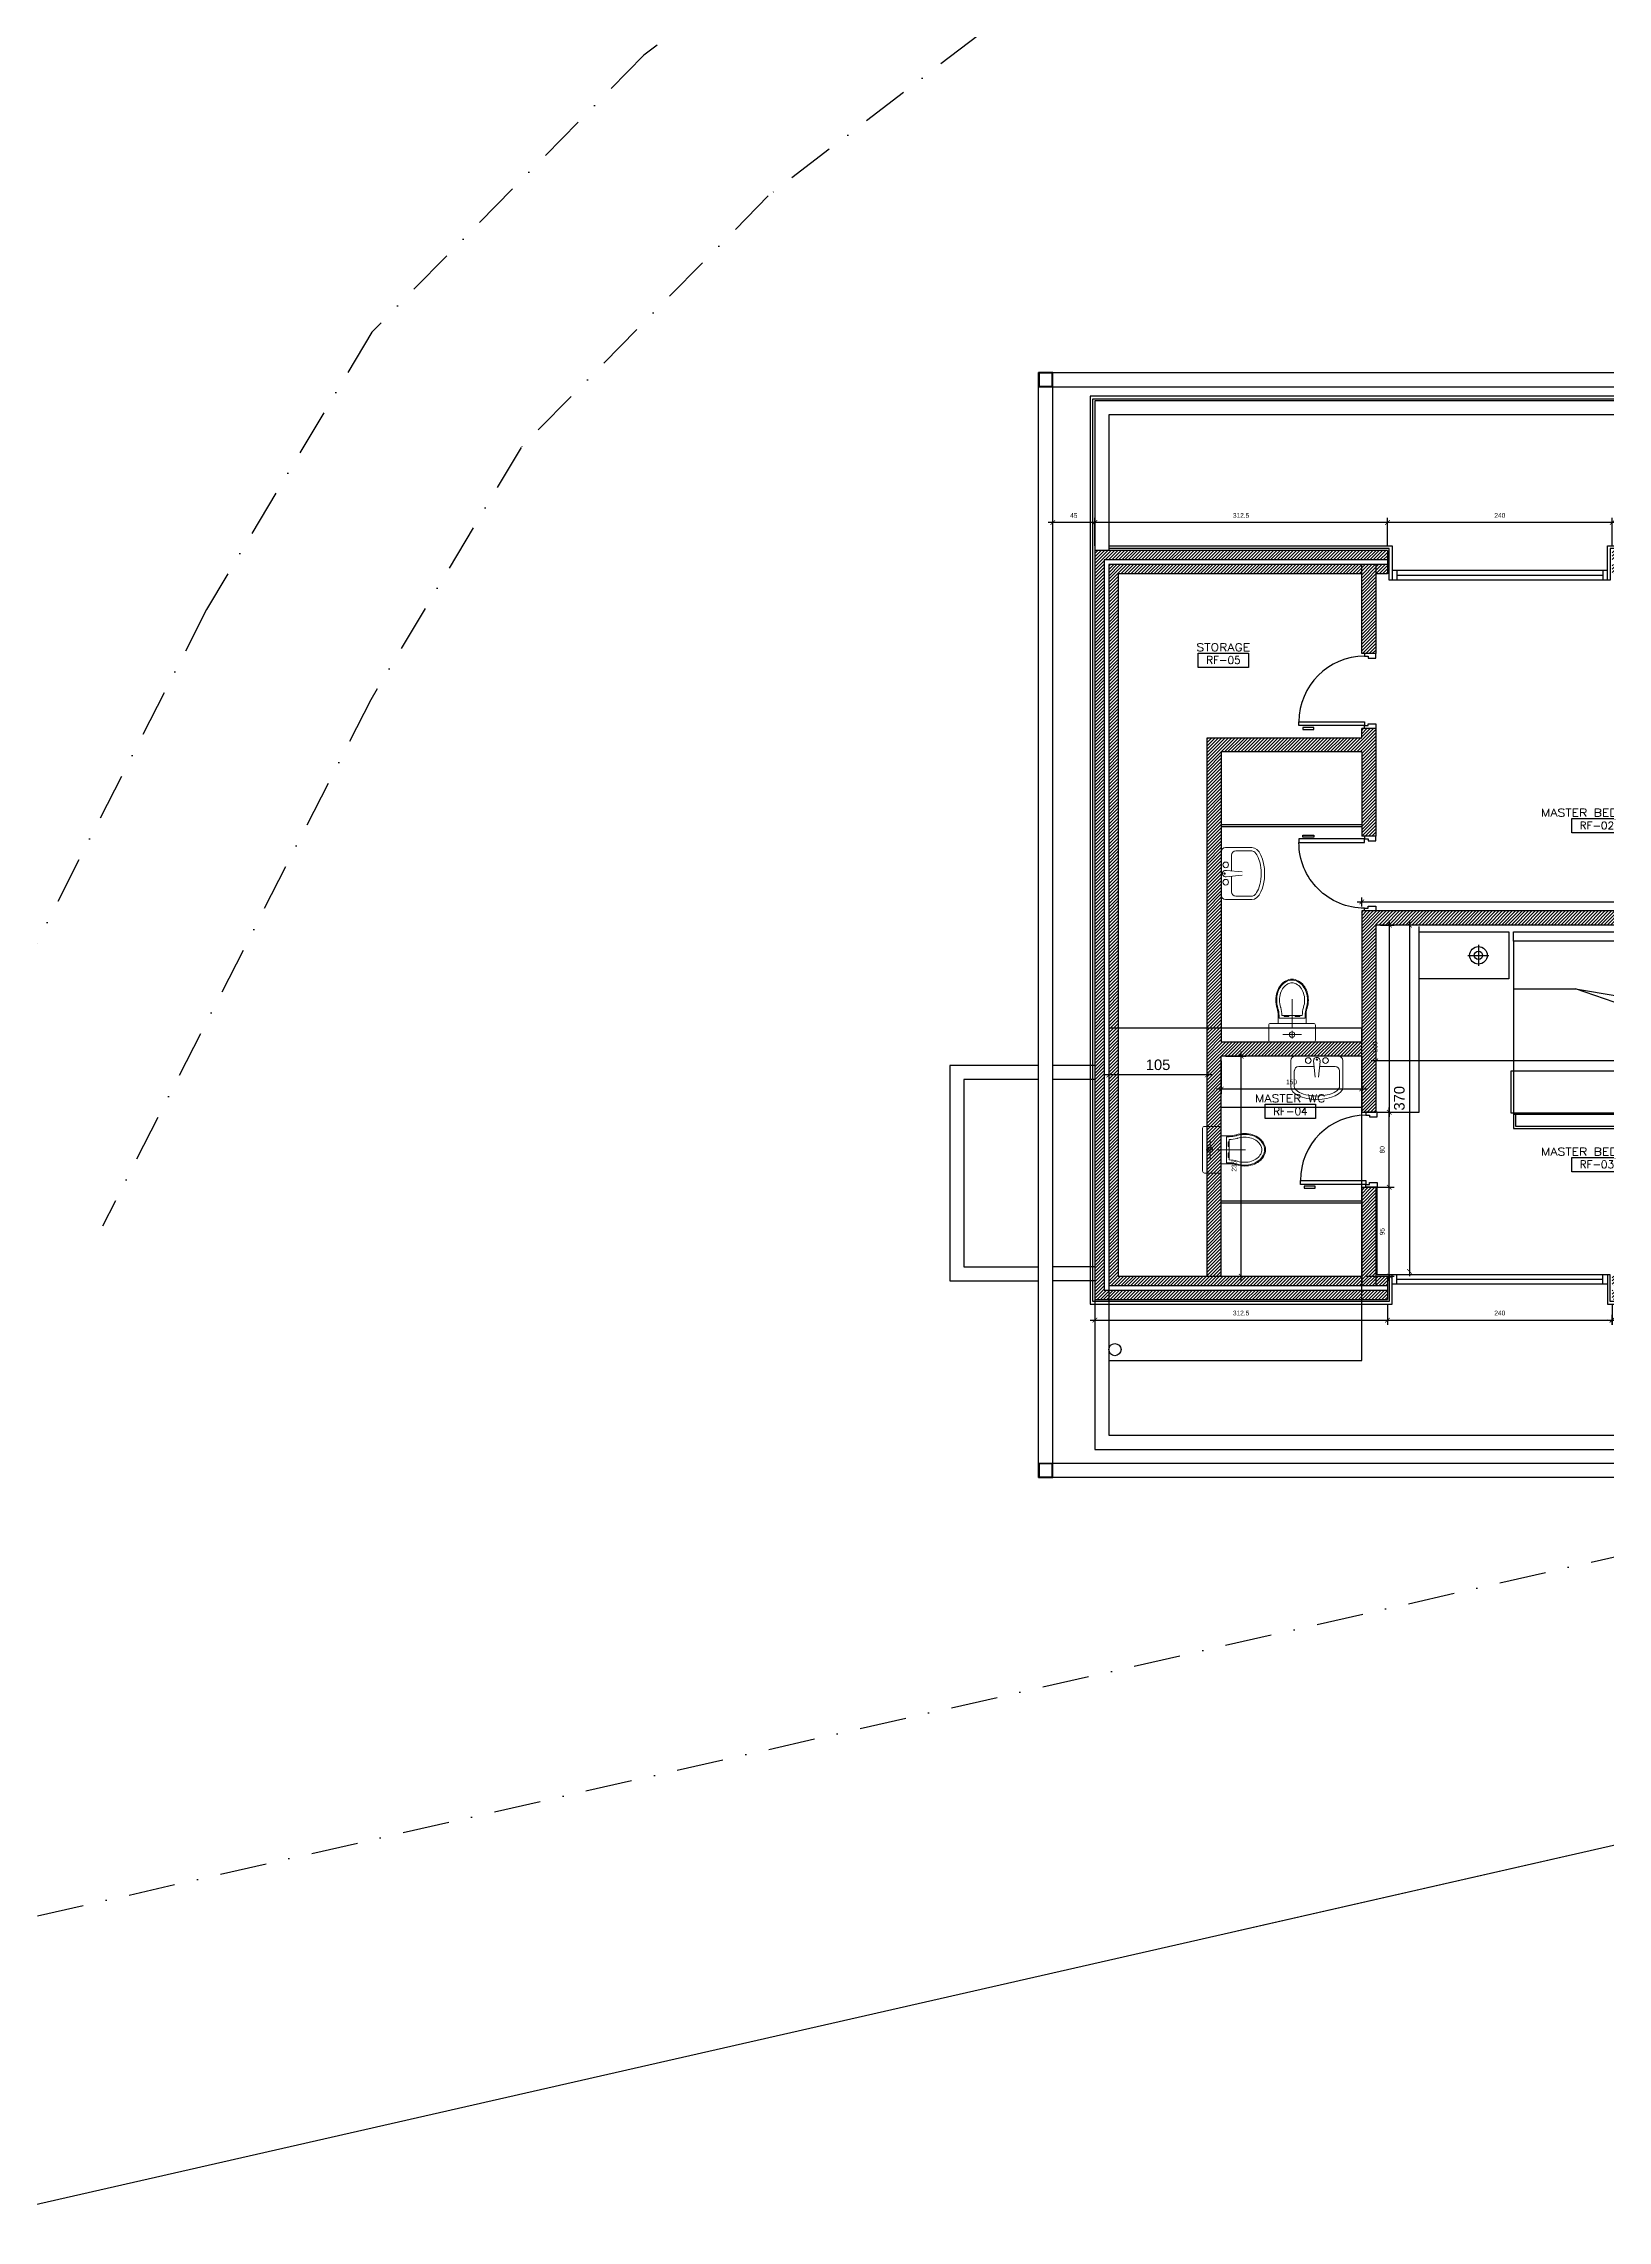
# Model space of a CAD drawing. Header units: centimetres. Extents: x 96271 to 179142, y 9855 to 112216.
# Drawn here: x 137754 to 139424, y 50352 to 52677 of the extents above; entities that cross this region are included whole.
import ezdxf
from ezdxf.enums import TextEntityAlignment as Align

# ---------------------------------------------------------------- set-up
doc = ezdxf.new("R2010")
doc.units = ezdxf.units.CM
doc.header["$LTSCALE"] = 100
doc.header["$MEASUREMENT"] = 0
doc.header["$PDSIZE"] = 0.2
doc.linetypes.add('DASHDOT', pattern=[1, 0.5, -0.25, 0, -0.25])
doc.layers.get('0').update_dxf_attribs({"linetype": 'CONTINUOUS'})
doc.layers.get('DEFPOINTS').update_dxf_attribs({"linetype": 'CONTINUOUS'})
for name, color, linetype in [('1-door', 7, 'CONTINUOUS'), ('A-ANOTATION', 7, 'CONTINUOUS'), ('A-CLADDING', 53, 'CONTINUOUS'), ('A-Dim', 2, 'CONTINUOUS'), ('A-Dim CMU', 2, 'CONTINUOUS'), ('A-Furn-Free', 32, 'CONTINUOUS'), ('A-Glass-Full', 140, 'CONTINUOUS'), ('A-Otln-Lot Limit', 4, 'CONTINUOUS'), ('A-Patt', 8, 'CONTINUOUS'), ('A-Patt-CMU', 8, 'CONTINUOUS'), ('A-PLASTER', 51, 'CONTINUOUS'), ('A-Sanitary fixt', 143, 'CONTINUOUS'), ('A-Setback', 3, 'DASHDOT'), ('A-Wall-Full', 5, 'CONTINUOUS'), ('A-Wall-Prht', 2, 'CONTINUOUS'), ('GE Furniture 2', 32, 'CONTINUOUS'), ('HANDLES', 2, 'CONTINUOUS'), ('M-DR-RW', 30, 'CONTINUOUS'), ('S-Limit-Formwork', 42, 'CONTINUOUS')]:
    doc.layers.add(name, color=color, linetype=linetype)
doc.layers.add('sanitaires', color=150, linetype='CONTINUOUS', lineweight=0)
doc.styles.add('ROMAND', font='romand.shx', dxfattribs={"height": 10})
doc.styles.get("Standard").update_dxf_attribs({"font": 'arial.ttf'})
doc.dimstyles.new('1-50', dxfattribs={"dimtxt": 11.25, "dimasz": 5, "dimexe": 5, "dimexo": 5, "dimgap": 5, "dimtad": 1, "dimdec": 1, "dimrnd": 0.5, "dimzin": 12, "dimdsep": 46, "dimtxsty": 'Standard', "dimblk": 'ARCHTICK', "dimcen": 0.09, "dimdle": 5, "dimadec": 0, "dimazin": 3, "dimtfac": 1, "dimtdec": 1, "dimtix": 1, "dimtofl": 0, "dimtmove": 1, "dimatfit": 3, "dimfxl": 5, "dimtolj": 1, "dimtzin": 0, "dimarcsym": 0})

# ---------------------------------------------------------------- blocks, each defined once
blk = doc.blocks.new('room tag')
at = {"color": 7}
blk.add_lwpolyline([(-571, 112), (613, 112), (613, -224), (-571, -224)], close=True, dxfattribs=at)
at = {"color": 2, "style": 'ROMAND'}
blk.add_attdef('ROOM.NO', text='', height=180, dxfattribs=at).set_placement((20, -140), align=Align.CENTER)
at = {"color": 30, "style": 'ROMAND', "width": 1.2}
blk.add_attdef('ROOM', text='', height=180, dxfattribs=at).set_placement((17, 162), align=Align.CENTER)
blk = doc.blocks.new('SIEGE')
at = {"layer": 'sanitaires'}
for p, q in [((0.04, 0), (0.12, 0)), ((0.08, -0.1), (0.08, 0.1)), ((0.16, 0), (0.46, 0))]:
    blk.add_line(p, q, dxfattribs=at)
for points in [[(0, -0.23), (0, 0.23, -0.414214), (0.02, 0.25), (0.18, 0.25, -0.414214), (0.2, 0.23), (0.2, -0.23, -0.414214), (0.18, -0.25), (0.02, -0.25, -0.414214)], [(0.255, 0.14), (0.286, 0.14, 0.070503), (0.362, 0.151, -0.002744), (0.365, 0.152, -0.078075), (0.45, 0.165, -0.078075), (0.535, 0.152, -0.087567), (0.603, 0.116, -0.105488), (0.65, 0.06, -0.122953), (0.665, 0, -0.122953), (0.65, -0.06, -0.105488), (0.603, -0.116, -0.087567), (0.535, -0.152, -0.078075), (0.45, -0.165, -0.078075), (0.365, -0.152, -0.002744), (0.362, -0.151, 0.070503), (0.286, -0.14), (0.255, -0.14)], [(0.285, 0.11), (0.286, 0.11, 0.071649), (0.372, 0.122, -0.002744), (0.374, 0.123, -0.078075), (0.45, 0.135, -0.078075), (0.526, 0.123, -0.087567), (0.585, 0.092, -0.105488), (0.624, 0.046, -0.122953), (0.635, 0, -0.122953), (0.624, -0.046, -0.105488), (0.585, -0.092, -0.087567), (0.526, -0.123, -0.078075), (0.45, -0.135, -0.078075), (0.374, -0.123, -0.002744), (0.372, -0.122, 0.071649), (0.286, -0.11), (0.285, -0.11)]]:
    blk.add_lwpolyline(points, format="xyb", close=True, dxfattribs=at)
blk.add_lwpolyline([(0.2, 0.15), (0.286, 0.15, 0.070055), (0.359, 0.16, -0.002744), (0.362, 0.161, -0.078075), (0.45, 0.175, -0.078075), (0.538, 0.161, -0.087567), (0.609, 0.124, -0.105488), (0.659, 0.065, -0.122953), (0.675, 0, -0.122953), (0.659, -0.065, -0.105488), (0.609, -0.124, -0.087567), (0.538, -0.161, -0.078075), (0.45, -0.175, -0.078075), (0.362, -0.161, -0.002744), (0.359, -0.16, 0.070055), (0.286, -0.15), (0.2, -0.15)], format="xyb", dxfattribs=at)
for points in [[(0.285, 0.085), (0.275, 0.085), (0.275, 0.035), (0.285, 0.035)], [(0.285, -0.085), (0.275, -0.085), (0.275, -0.035), (0.285, -0.035)]]:
    blk.add_lwpolyline(points, dxfattribs=at)
blk.add_circle((0.08, 0), 0.03, dxfattribs=at)
blk = doc.blocks.new('A$C16793335')
at = {"layer": 'sanitaires'}
for p, q in [((-22.9, 1.4), (23.4, 1.4)), ((-27.6, -3.3), (-27.6, -31.4)), ((-23.9, -14.4), (-23.9, -31.4)), ((-2.5, -9.8), (-19.2, -9.8)), ((-1.5, -21), (-3.1, -4.3)), ((2, -21), (3.7, -3.7)), ((19.7, -9.8), (3.1, -9.8)), ((24.4, -14.4), (24.4, -31.4)), ((28.1, -3.3), (28.1, -31.4))]:
    blk.add_line(p, q, dxfattribs=at)
for centre, radius in [((-9, -3.4), 3.02), ((0.3, -2.3), 0.741), ((9.5, -3.4), 3.02)]:
    blk.add_circle(centre, radius, dxfattribs=at)
for centre, radius, start, end in [((-22.9, -3.3), 4.64, 90, 180), ((0.3, -3.4), 3.43, 354.035, 194.3631), ((23.4, -3.3), 4.64, 0, 90), ((-19.2, -14.4), 4.64, 90, 180), ((19.7, -14.4), 4.64, 0, 90)]:
    blk.add_arc(centre, radius, start, end, dxfattribs=at)
at = {"layer": 'sanitaires', "extrusion": (0, 0, -1)}
blk.add_ellipse((0.3, -31.4), major_axis=(-27.8, 0), ratio=0.489262, start_param=3.141593, end_param=6.283185, dxfattribs=at)
at = {"layer": 'sanitaires'}
blk.add_open_spline([(24.4, -31.4), (24.4, -32.3), (24, -33.3), (21.7, -35.8), (19.6, -37.2), (11, -40.8), (1.9, -41.9), (-12.5, -40.1), (-18.1, -38), (-23.2, -34), (-23.9, -32.5), (-23.9, -31.4)], degree=3, knots=[0, 0, 0, 0, 0.429762, 0.429762, 0.859523, 0.859523, 1.816754, 1.816754, 2.581686, 2.581686, 3.141593, 3.141593, 3.141593, 3.141593], dxfattribs=at)
blk = doc.blocks.new('Dl70-12')
at = {"color": 1}
for p, q in [((0.3, 8.1), (0.7, 8.1)), ((0.3, 1.1), (0.3, 8.1)), ((0.7, 8.1), (0.7, 1.1)), ((0, -0.1), (0, 1.1)), ((0, 1.1), (0.3, 1.1)), ((0.3, 1.1), (0.3, 0.7)), ((0.7, 1.1), (0.3, 1.1)), ((0.3, 0.7), (0.5, 0.7)), ((0.5, 0.7), (0.5, -0.1)), ((7.5, 0.7), (7.5, -0.1)), ((7.7, 0.7), (7.5, 0.7)), ((7.7, 1.1), (7.7, 0.7)), ((8, 1.1), (7.7, 1.1)), ((8, -0.1), (8, 1.1)), ((0.5, -0.1), (0, -0.1)), ((7.5, -0.1), (8, -0.1))]:
    blk.add_line(p, q, dxfattribs=at)
at = {"color": 7}
blk.add_arc((0.7, 1.1), 7, 0, 90, dxfattribs=at)
at = {"layer": 'HANDLES'}
blk.add_lwpolyline([(0.1, 7.7), (-0.1, 7.7), (-0.1, 6.5), (0.1, 6.5), (0.1, 7.7)], dxfattribs=at)
blk = doc.blocks.new('_ArchTick')
at = {"color": 0, "linetype": 'ByBlock', "const_width": 0.15}
blk.add_lwpolyline([(-0.5, -0.5), (0.5, 0.5)], dxfattribs=at)
blk = doc.blocks.new('*D929')
at = {"layer": 'A-Dim', "color": 0, "lineweight": -2, "transparency": 16777216}
blk.add_line((139741.6, 51590.2), (139171.6, 51590.2), dxfattribs=at)
at = {"layer": 'DEFPOINTS', "color": 0, "transparency": 16777216}
for p in [(139176.6, 51635.3), (139736.6, 51635.3), (139176.6, 51590.2)]:
    blk.add_point(p, dxfattribs=at)
at = {"layer": 'A-Dim', "color": 0, "lineweight": -2, "transparency": 16777216, "xscale": 5, "yscale": 5, "zscale": 5, "rotation": 180}
blk.add_blockref('_ArchTick', (139176.6, 51590.2), dxfattribs=at)
at = {"layer": 'A-Dim', "color": 0, "lineweight": -2, "transparency": 16777216, "xscale": 5, "yscale": 5, "zscale": 5}
blk.add_blockref('_ArchTick', (139736.6, 51590.2), dxfattribs=at)
at = {"layer": 'A-Dim', "color": 0, "transparency": 16777216, "insert": (139456.6, 51600.9), "char_height": 11.25, "attachment_point": 5}
blk.add_mtext('\\A1;560', dxfattribs=at)
blk = doc.blocks.new('*D930')
at = {"layer": 'A-Dim', "color": 0, "lineweight": -2, "transparency": 16777216}
blk.add_line((139212.5, 51740.3), (139212.5, 51360.3), dxfattribs=at)
at = {"layer": 'DEFPOINTS', "color": 0, "transparency": 16777216}
for p in [(139176.6, 51735.3), (139176.6, 51365.3), (139212.5, 51365.3)]:
    blk.add_point(p, dxfattribs=at)
at = {"layer": 'A-Dim', "color": 0, "lineweight": -2, "transparency": 16777216, "xscale": 5, "yscale": 5, "zscale": 5}
for p, rotation in [((139212.5, 51735.3), 90), ((139212.5, 51365.3), 270)]:
    blk.add_blockref('_ArchTick', p, dxfattribs=dict(at, rotation=rotation))
at = {"layer": 'A-Dim', "color": 0, "transparency": 16777216, "insert": (139201.8, 51550.3), "char_height": 11.25, "attachment_point": 5, "rotation": 90}
blk.add_mtext('\\A1;370', dxfattribs=at)
blk = doc.blocks.new('*D931')
at = {"layer": 'A-Dim CMU', "color": 0, "lineweight": -2, "transparency": 16777216}
for p, q in [((139016.6, 51595.3), (139037.9, 51595.3)), ((139032.9, 51355.3), (139032.9, 51600.3)), ((139016.6, 51360.3), (139037.9, 51360.3))]:
    blk.add_line(p, q, dxfattribs=at)
at = {"layer": 'DEFPOINTS', "color": 0, "transparency": 16777216}
for p in [(139011.6, 51595.3), (139032.9, 51595.3), (139011.6, 51360.3)]:
    blk.add_point(p, dxfattribs=at)
at = {"layer": 'A-Dim CMU', "color": 0, "lineweight": -2, "transparency": 16777216, "xscale": 5, "yscale": 5, "zscale": 5}
for p, rotation in [((139032.9, 51595.3), 90), ((139032.9, 51360.3), 270)]:
    blk.add_blockref('_ArchTick', p, dxfattribs=dict(at, rotation=rotation))
at = {"layer": 'A-Dim CMU', "color": 0, "transparency": 16777216, "insert": (139025.3, 51477.8), "char_height": 5, "attachment_point": 5, "rotation": 90}
blk.add_mtext('\\A1;235', dxfattribs=at)
blk = doc.blocks.new('*D932')
at = {"layer": 'A-Dim CMU', "color": 0, "lineweight": -2, "transparency": 16777216}
for p, q in [((139011.6, 51590.3), (139011.6, 51555.2)), ((139161.6, 51590.3), (139161.6, 51555.2)), ((139006.6, 51560.2), (139166.6, 51560.2))]:
    blk.add_line(p, q, dxfattribs=at)
at = {"layer": 'DEFPOINTS', "color": 0, "transparency": 16777216}
for p in [(139011.6, 51595.3), (139161.6, 51595.3), (139161.6, 51560.2)]:
    blk.add_point(p, dxfattribs=at)
at = {"layer": 'A-Dim CMU', "color": 0, "lineweight": -2, "transparency": 16777216, "xscale": 5, "yscale": 5, "zscale": 5, "rotation": 180}
blk.add_blockref('_ArchTick', (139011.6, 51560.2), dxfattribs=at)
at = {"layer": 'A-Dim CMU', "color": 0, "lineweight": -2, "transparency": 16777216, "xscale": 5, "yscale": 5, "zscale": 5}
blk.add_blockref('_ArchTick', (139161.6, 51560.2), dxfattribs=at)
at = {"layer": 'A-Dim CMU', "color": 0, "transparency": 16777216, "insert": (139086.6, 51567.7), "char_height": 5, "attachment_point": 5}
blk.add_mtext('\\A1;150', dxfattribs=at)
blk = doc.blocks.new('*D933')
at = {"layer": 'A-Dim', "color": 0, "lineweight": -2, "transparency": 16777216}
blk.add_line((139001.6, 51575.2), (138886.6, 51575.2), dxfattribs=at)
at = {"layer": 'DEFPOINTS', "color": 0, "transparency": 16777216}
for p in [(138891.6, 51605.3), (138996.6, 51605.3), (138891.6, 51575.2)]:
    blk.add_point(p, dxfattribs=at)
at = {"layer": 'A-Dim', "color": 0, "lineweight": -2, "transparency": 16777216, "xscale": 5, "yscale": 5, "zscale": 5, "rotation": 180}
blk.add_blockref('_ArchTick', (138891.6, 51575.2), dxfattribs=at)
at = {"layer": 'A-Dim', "color": 0, "lineweight": -2, "transparency": 16777216, "xscale": 5, "yscale": 5, "zscale": 5}
blk.add_blockref('_ArchTick', (138996.6, 51575.2), dxfattribs=at)
at = {"layer": 'A-Dim', "color": 0, "transparency": 16777216, "insert": (138944.1, 51586), "char_height": 11.25, "attachment_point": 5}
blk.add_mtext('\\A1;105', dxfattribs=at)
blk = doc.blocks.new('*D938')
at = {"layer": 'A-Dim CMU', "color": 0, "lineweight": -2, "transparency": 16777216}
for p, q in [((139434.1, 52165.3), (139184.1, 52165.3)), ((139189.1, 52140.3), (139189.1, 52170.3)), ((139429.1, 52140.3), (139429.1, 52170.3))]:
    blk.add_line(p, q, dxfattribs=at)
at = {"layer": 'DEFPOINTS', "color": 0, "transparency": 16777216}
for p in [(139189.1, 52165.3), (139189.1, 52135.3), (139429.1, 52135.3)]:
    blk.add_point(p, dxfattribs=at)
at = {"layer": 'A-Dim CMU', "color": 0, "lineweight": -2, "transparency": 16777216, "xscale": 5, "yscale": 5, "zscale": 5, "rotation": 180}
blk.add_blockref('_ArchTick', (139189.1, 52165.3), dxfattribs=at)
at = {"layer": 'A-Dim CMU', "color": 0, "lineweight": -2, "transparency": 16777216, "xscale": 5, "yscale": 5, "zscale": 5}
blk.add_blockref('_ArchTick', (139429.1, 52165.3), dxfattribs=at)
at = {"layer": 'A-Dim CMU', "color": 0, "transparency": 16777216, "insert": (139309.1, 52172.8), "char_height": 5, "attachment_point": 5}
blk.add_mtext('\\A1;240', dxfattribs=at)
blk = doc.blocks.new('*D939')
at = {"layer": 'A-Dim CMU', "color": 0, "lineweight": -2, "transparency": 16777216}
for p, q in [((139194.1, 52165.3), (138871.6, 52165.3)), ((138876.6, 52140.3), (138876.6, 52170.3)), ((139189.1, 52140.3), (139189.1, 52170.3))]:
    blk.add_line(p, q, dxfattribs=at)
at = {"layer": 'DEFPOINTS', "color": 0, "transparency": 16777216}
for p in [(138876.6, 52165.3), (138876.6, 52135.3), (139189.1, 52135.3)]:
    blk.add_point(p, dxfattribs=at)
at = {"layer": 'A-Dim CMU', "color": 0, "lineweight": -2, "transparency": 16777216, "xscale": 5, "yscale": 5, "zscale": 5, "rotation": 180}
blk.add_blockref('_ArchTick', (138876.6, 52165.3), dxfattribs=at)
at = {"layer": 'A-Dim CMU', "color": 0, "lineweight": -2, "transparency": 16777216, "xscale": 5, "yscale": 5, "zscale": 5}
blk.add_blockref('_ArchTick', (139189.1, 52165.3), dxfattribs=at)
at = {"layer": 'A-Dim CMU', "color": 0, "transparency": 16777216, "insert": (139032.8, 52172.8), "char_height": 5, "attachment_point": 5}
blk.add_mtext('\\A1;312.5', dxfattribs=at)
blk = doc.blocks.new('*D940')
at = {"layer": 'A-Dim CMU', "color": 0, "lineweight": -2, "transparency": 16777216}
for p, q in [((138881.6, 52165.3), (138826.6, 52165.3)), ((138831.6, 52140.3), (138831.6, 52170.3)), ((138876.6, 52140.3), (138876.6, 52170.3))]:
    blk.add_line(p, q, dxfattribs=at)
at = {"layer": 'DEFPOINTS', "color": 0, "transparency": 16777216}
for p in [(138831.6, 52165.3), (138831.6, 52135.3), (138876.6, 52135.3)]:
    blk.add_point(p, dxfattribs=at)
at = {"layer": 'A-Dim CMU', "color": 0, "lineweight": -2, "transparency": 16777216, "xscale": 5, "yscale": 5, "zscale": 5, "rotation": 180}
blk.add_blockref('_ArchTick', (138831.6, 52165.3), dxfattribs=at)
at = {"layer": 'A-Dim CMU', "color": 0, "lineweight": -2, "transparency": 16777216, "xscale": 5, "yscale": 5, "zscale": 5}
blk.add_blockref('_ArchTick', (138876.6, 52165.3), dxfattribs=at)
at = {"layer": 'A-Dim CMU', "color": 0, "transparency": 16777216, "insert": (138854.1, 52172.8), "char_height": 5, "attachment_point": 5}
blk.add_mtext('\\A1;45', dxfattribs=at)
blk = doc.blocks.new('*D942')
at = {"layer": 'A-Dim CMU', "color": 0, "lineweight": -2, "transparency": 16777216}
for p, q in [((139741.6, 51759.9), (139156.6, 51759.9)), ((139161.6, 51755.3), (139161.6, 51764.9)), ((139736.6, 51755.3), (139736.6, 51764.9))]:
    blk.add_line(p, q, dxfattribs=at)
at = {"layer": 'DEFPOINTS', "color": 0, "transparency": 16777216}
for p in [(139161.6, 51759.9), (139161.6, 51750.3), (139736.6, 51750.3)]:
    blk.add_point(p, dxfattribs=at)
at = {"layer": 'A-Dim CMU', "color": 0, "lineweight": -2, "transparency": 16777216, "xscale": 5, "yscale": 5, "zscale": 5, "rotation": 180}
blk.add_blockref('_ArchTick', (139161.6, 51759.9), dxfattribs=at)
at = {"layer": 'A-Dim CMU', "color": 0, "lineweight": -2, "transparency": 16777216, "xscale": 5, "yscale": 5, "zscale": 5}
blk.add_blockref('_ArchTick', (139736.6, 51759.9), dxfattribs=at)
at = {"layer": 'A-Dim CMU', "color": 0, "transparency": 16777216, "insert": (139449.1, 51767.4), "char_height": 5, "attachment_point": 5}
blk.add_mtext('\\A1;575', dxfattribs=at)
blk = doc.blocks.new('*D947')
at = {"layer": 'A-Dim CMU', "color": 0, "lineweight": -2, "transparency": 16777216}
for p, q in [((138876.6, 51330.3), (138876.6, 51308.3)), ((139189.1, 51330.3), (139189.1, 51308.3)), ((138871.6, 51313.3), (139194.1, 51313.3))]:
    blk.add_line(p, q, dxfattribs=at)
at = {"layer": 'DEFPOINTS', "color": 0, "transparency": 16777216}
for p in [(138876.6, 51335.3), (139189.1, 51335.3), (139189.1, 51313.3)]:
    blk.add_point(p, dxfattribs=at)
at = {"layer": 'A-Dim CMU', "color": 0, "lineweight": -2, "transparency": 16777216, "xscale": 5, "yscale": 5, "zscale": 5, "rotation": 180}
blk.add_blockref('_ArchTick', (138876.6, 51313.3), dxfattribs=at)
at = {"layer": 'A-Dim CMU', "color": 0, "lineweight": -2, "transparency": 16777216, "xscale": 5, "yscale": 5, "zscale": 5}
blk.add_blockref('_ArchTick', (139189.1, 51313.3), dxfattribs=at)
at = {"layer": 'A-Dim CMU', "color": 0, "transparency": 16777216, "insert": (139032.8, 51320.9), "char_height": 5, "attachment_point": 5}
blk.add_mtext('\\A1;312.5', dxfattribs=at)
blk = doc.blocks.new('*D948')
at = {"layer": 'A-Dim CMU', "color": 0, "lineweight": -2, "transparency": 16777216}
for p, q in [((139189.1, 51330.3), (139189.1, 51308.3)), ((139429.1, 51330.3), (139429.1, 51308.3)), ((139184.1, 51313.3), (139434.1, 51313.3))]:
    blk.add_line(p, q, dxfattribs=at)
at = {"layer": 'DEFPOINTS', "color": 0, "transparency": 16777216}
for p in [(139189.1, 51335.3), (139429.1, 51335.3), (139429.1, 51313.3)]:
    blk.add_point(p, dxfattribs=at)
at = {"layer": 'A-Dim CMU', "color": 0, "lineweight": -2, "transparency": 16777216, "xscale": 5, "yscale": 5, "zscale": 5, "rotation": 180}
blk.add_blockref('_ArchTick', (139189.1, 51313.3), dxfattribs=at)
at = {"layer": 'A-Dim CMU', "color": 0, "lineweight": -2, "transparency": 16777216, "xscale": 5, "yscale": 5, "zscale": 5}
blk.add_blockref('_ArchTick', (139429.1, 51313.3), dxfattribs=at)
at = {"layer": 'A-Dim CMU', "color": 0, "transparency": 16777216, "insert": (139309.1, 51320.9), "char_height": 5, "attachment_point": 5}
blk.add_mtext('\\A1;240', dxfattribs=at)
blk = doc.blocks.new('*D949')
at = {"layer": 'A-Dim CMU', "color": 0, "lineweight": -2, "transparency": 16777216}
for p, q in [((139429, 51330.3), (139428.9, 51308.4)), ((139741.5, 51328.3), (139741.4, 51306.4)), ((139746.4, 51311.3), (139423.9, 51313.4))]:
    blk.add_line(p, q, dxfattribs=at)
at = {"layer": 'DEFPOINTS', "color": 0, "transparency": 16777216}
for p in [(139429.1, 51335.3), (139741.6, 51333.3), (139428.9, 51313.4)]:
    blk.add_point(p, dxfattribs=at)
at = {"layer": 'A-Dim CMU', "color": 0, "lineweight": -2, "transparency": 16777216, "xscale": 5, "yscale": 5, "zscale": 5}
for p, rotation in [((139428.9, 51313.4), 179.6333120175228), ((139741.4, 51311.4), 359.6333120175228)]:
    blk.add_blockref('_ArchTick', p, dxfattribs=dict(at, rotation=rotation))
at = {"layer": 'A-Dim CMU', "color": 0, "transparency": 16777216, "insert": (139585.2, 51319.9), "char_height": 5, "attachment_point": 5, "rotation": 359.6333}
blk.add_mtext('\\A1;312.5', dxfattribs=at)
blk = doc.blocks.new('*D951')
at = {"layer": 'A-Dim CMU', "color": 0, "lineweight": -2, "transparency": 16777216}
for p, q in [((139166.6, 51455.3), (139196.1, 51455.3)), ((139191.1, 51355.3), (139191.1, 51460.3)), ((139166.6, 51360.3), (139196.1, 51360.3))]:
    blk.add_line(p, q, dxfattribs=at)
at = {"layer": 'DEFPOINTS', "color": 0, "transparency": 16777216}
for p in [(139161.6, 51455.3), (139191.1, 51455.3), (139161.6, 51360.3)]:
    blk.add_point(p, dxfattribs=at)
at = {"layer": 'A-Dim CMU', "color": 0, "lineweight": -2, "transparency": 16777216, "xscale": 5, "yscale": 5, "zscale": 5}
for p, rotation in [((139191.1, 51455.3), 90), ((139191.1, 51360.3), 270)]:
    blk.add_blockref('_ArchTick', p, dxfattribs=dict(at, rotation=rotation))
at = {"layer": 'A-Dim CMU', "color": 0, "transparency": 16777216, "insert": (139183.5, 51407.8), "char_height": 5, "attachment_point": 5, "rotation": 90}
blk.add_mtext('\\A1;95', dxfattribs=at)
blk = doc.blocks.new('*D952')
at = {"layer": 'A-Dim CMU', "color": 0, "lineweight": -2, "transparency": 16777216}
for p, q in [((139183.1, 51535.3), (139196.1, 51535.3)), ((139191.1, 51450.3), (139191.1, 51540.3)), ((139183.1, 51455.3), (139196.1, 51455.3))]:
    blk.add_line(p, q, dxfattribs=at)
at = {"layer": 'DEFPOINTS', "color": 0, "transparency": 16777216}
for p in [(139178.1, 51535.3), (139191.1, 51535.3), (139178.1, 51455.3)]:
    blk.add_point(p, dxfattribs=at)
at = {"layer": 'A-Dim CMU', "color": 0, "lineweight": -2, "transparency": 16777216, "xscale": 5, "yscale": 5, "zscale": 5}
for p, rotation in [((139191.1, 51535.3), 90), ((139191.1, 51455.3), 270)]:
    blk.add_blockref('_ArchTick', p, dxfattribs=dict(at, rotation=rotation))
at = {"layer": 'A-Dim CMU', "color": 0, "transparency": 16777216, "insert": (139183.5, 51495.3), "char_height": 5, "attachment_point": 5, "rotation": 90}
blk.add_mtext('\\A1;80', dxfattribs=at)
blk = doc.blocks.new('*D953')
at = {"layer": 'A-Dim CMU', "color": 0, "lineweight": -2, "transparency": 16777216}
for p, q in [((139181.6, 51735.3), (139196.1, 51735.3)), ((139191.1, 51740.3), (139191.1, 51530.3)), ((139181.6, 51535.3), (139196.1, 51535.3))]:
    blk.add_line(p, q, dxfattribs=at)
at = {"layer": 'DEFPOINTS', "color": 0, "transparency": 16777216}
for p in [(139176.6, 51735.3), (139176.6, 51535.3), (139191.1, 51535.3)]:
    blk.add_point(p, dxfattribs=at)
at = {"layer": 'A-Dim CMU', "color": 0, "lineweight": -2, "transparency": 16777216, "xscale": 5, "yscale": 5, "zscale": 5}
for p, rotation in [((139191.1, 51735.3), 90), ((139191.1, 51535.3), 270)]:
    blk.add_blockref('_ArchTick', p, dxfattribs=dict(at, rotation=rotation))
at = {"layer": 'A-Dim CMU', "color": 0, "transparency": 16777216, "insert": (139176, 51605.3), "char_height": 5, "attachment_point": 5, "rotation": 90}
blk.add_mtext('\\A1;200', dxfattribs=at)
blk = doc.blocks.new('A$C3B804E9D')
for p, q in [((0, -15), (0, 15)), ((15, 0), (-15, 0))]:
    blk.add_line(p, q)
for radius in [12.5, 6]:
    blk.add_circle((0, 0), radius)
blk = doc.blocks.new('A$C02565CA5')
at = {"layer": 'GE Furniture 2', "elevation": 0}
for points in [[(-105, 210), (-105, 160), (-200.5, 160), (-200.5, 210)], [(100, 210), (100, 200), (-100, 200), (-100, 210)], [(105, 210), (105, 160), (165, 160), (165, 210)], [(-33.5, 149.3), (97.6, 127.2), (90.2, 106.6)], [(-102.4, 16.5), (-102.4, 61.5), (102.4, 61.5), (102.4, 16.5)]]:
    blk.add_lwpolyline(points, close=True, dxfattribs=at)
at = {"layer": 'GE Furniture 2'}
blk.add_lwpolyline([(-100, 200), (-100, 0), (100, 0), (100, 200)], close=True, dxfattribs=at)
at = {"layer": 'GE Furniture 2', "elevation": 0}
blk.add_lwpolyline([(97.6, 61.5), (97.6, 200)], dxfattribs=at)
at = {"layer": 'GE Furniture 2'}
for points in [[(-100, 149.3), (-33.5, 149.3)], [(100, 15), (-100, 15)], [(-97.6, 16.5), (-97.6, 2.6), (97.6, 2.6), (97.6, 16.5)]]:
    blk.add_lwpolyline(points, dxfattribs=at)
at = {"layer": 'GE Furniture 2', "yscale": 0.750000000000146, "zscale": 0.750000000000146, "rotation": 180}
for p, xscale in [((-137.3, 185, 0), 0.750000000000146), ((135, 185, 0), -0.750000000000146)]:
    blk.add_blockref('A$C3B804E9D', p, dxfattribs=dict(at, xscale=xscale))

msp = doc.modelspace()

# ---------------------------------------------------------------- hatches: boundary and pattern name
at = {"layer": 'A-Patt-CMU'}
h = msp.add_hatch(dxfattribs=at)
h.set_pattern_fill('ANSI31', color=256, scale=20, angle=180)
h.set_pattern_definition([(225, (149663.1543, 69378.0145), (1.76776695, -1.76776695), [])])
h.paths.add_polyline_path([(139986.559, 52051.329), (139976.559, 52051.329), (139976.559, 52010.329), (139746.559, 52010.329), (139746.559, 52120.329), (139429.059, 52120.329), (139429.059, 52110.329), (139736.559, 52110.329), (139736.559, 52000.329), (139986.559, 52000.329)])
h.paths.add_polyline_path([(139986.559, 52505.329), (140169.059, 52505.329), (140169.059, 52410.306), (140179.059, 52410.306), (140179.059, 52515.329), (139976.559, 52515.329), (139976.559, 52066.329), (139986.559, 52066.329)], flags=17)
h.paths.add_polyline_path([(140068.559, 52066.329), (139976.559, 52066.329), (139976.559, 52051.329), (139986.559, 52051.329), (140068.559, 52051.329)], flags=17)
h.paths.add_polyline_path([(140486.559, 52530.329), (140254.059, 52530.329), (140254.059, 52410.306), (140264.059, 52410.306), (140264.059, 52520.329), (140476.559, 52520.329), (140476.559, 52062.829), (140486.559, 52062.829)])
h.paths.add_polyline_path([(140471.559, 52515.329), (140269.059, 52515.329), (140269.059, 52410.306), (140279.059, 52410.306), (140279.059, 52505.329), (140461.559, 52505.329), (140461.559, 52062.829), (140471.559, 52062.829)], flags=17)
h.paths.add_polyline_path([(140194.059, 52530.329), (139961.559, 52530.329), (139961.559, 52025.329), (139761.559, 52025.329), (139761.559, 52135.329), (139429.059, 52135.329), (139429.059, 52125.329), (139751.559, 52125.329), (139751.559, 52015.329), (139971.559, 52015.329), (139971.559, 52520.329), (140184.059, 52520.329), (140184.059, 52410.306), (140194.059, 52410.306)])
h.paths.add_polyline_path([(140516.559, 52070.329), (140486.559, 52070.329), (140486.559, 52062.829), (140509.059, 52062.829), (140509.059, 51895.329), (140516.559, 51895.329)])
h.paths.add_polyline_path([(140504.059, 52057.829), (140461.559, 52057.829), (140461.559, 52050.329), (140496.559, 52050.329), (140496.559, 51895.329), (140504.059, 51895.329)])
h.paths.add_polyline_path([(140461.559, 52057.829), (140461.559, 52065.329), (140136.559, 52065.329), (140136.559, 52040.329), (140151.559, 52040.329), (140151.559, 52050.329), (140391.559, 52050.329), (140391.559, 51895.329), (140401.559, 51895.329), (140401.559, 51940.329), (140496.559, 51940.329), (140496.559, 51950.329), (140401.559, 51950.329), (140401.559, 52050.329), (140461.559, 52050.329)])
h.paths.add_polyline_path([(140391.559, 51885.329), (140151.559, 51885.329), (140151.559, 51960.329), (140136.559, 51960.329), (140136.559, 51870.329), (140391.559, 51870.329)])
h.paths.add_polyline_path([(139986.559, 52000.329), (139971.559, 52000.329), (139971.559, 51955.329), (139751.559, 51955.329), (139751.559, 52000.329), (139736.559, 52000.329), (139736.559, 51850.329), (139751.559, 51850.329), (139751.559, 51940.329), (139971.559, 51940.329), (139971.559, 51870.329), (139986.559, 51870.329)])
h.paths.add_polyline_path([(139751.559, 51760.329), (139736.559, 51760.329), (139736.559, 51750.329), (139161.559, 51750.329), (139161.559, 51610.329), (139011.559, 51610.329), (139011.559, 51920.329), (139161.559, 51920.329), (139161.559, 51830.329), (139176.559, 51830.329), (139176.559, 51945.329), (139161.559, 51945.329), (139161.559, 51935.329), (138996.559, 51935.329), (138996.559, 51360.329), (139011.559, 51360.329), (139011.559, 51595.329), (139161.559, 51595.329), (139161.559, 51535.329), (139176.559, 51535.329), (139176.559, 51735.329), (139736.559, 51735.329), (139736.559, 51720.329), (139751.559, 51720.329)])
h.paths.add_polyline_path([(139189.059, 52120.329), (139176.559, 52120.329), (139176.559, 52110.329), (139189.059, 52110.329)], flags=17)
h.paths.add_polyline_path([(139189.059, 52135.329), (138876.559, 52135.329), (138876.559, 51335.329), (139189.059, 51335.329), (139189.059, 51345.329), (138886.559, 51345.329), (138886.559, 52125.329), (139189.059, 52125.329)])
h.paths.add_polyline_path([(139161.559, 52120.329), (138891.559, 52120.329), (138891.559, 51350.329), (139161.559, 51350.329), (139161.559, 51360.329), (138901.559, 51360.329), (138901.559, 52110.329), (139161.559, 52110.329)], flags=17)
h.paths.add_polyline_path([(139176.559, 52120.329), (139161.559, 52120.329), (139161.559, 52110.329), (139161.559, 52025.329), (139176.559, 52025.329)], flags=17)
h.paths.add_polyline_path([(139176.559, 51455.329), (139161.559, 51455.329), (139161.559, 51350.329), (139176.559, 51350.329)], flags=17)
h.paths.add_polyline_path([(139189.059, 51360.329), (139176.559, 51360.329), (139176.559, 51350.329), (139189.059, 51350.329)], flags=17)
h.paths.add_polyline_path([(139746.559, 51475.329), (139966.559, 51475.329), (139966.559, 51460.329), (139976.559, 51460.329), (139976.559, 51485.329), (139736.559, 51485.329), (139736.559, 51360.329), (139429.059, 51360.329), (139429.059, 51350.329), (139746.559, 51350.329)])
h.paths.add_polyline_path([(139761.559, 51460.329), (139961.559, 51460.329), (139961.559, 51470.329), (139751.559, 51470.329), (139751.559, 51345.329), (139429.059, 51345.329), (139429.059, 51335.329), (139761.559, 51335.329)])
h.paths.add_polyline_path([(139751.559, 51630.329), (139736.559, 51630.329), (139736.559, 51485.329), (139751.559, 51485.329)], flags=17)
h.paths.add_polyline_path([(140231.559, 51435.329), (140221.559, 51435.329), (140221.559, 51285.329), (140161.559, 51285.329), (140161.559, 51275.329), (140231.559, 51275.329)])
h.paths.add_polyline_path([(140486.559, 51870.329), (140476.559, 51870.329), (140476.559, 51435.329), (140231.559, 51435.329), (140231.559, 51425.329), (140486.559, 51425.329)])
h.paths.add_polyline_path([(140471.559, 51870.329), (140461.559, 51870.329), (140461.559, 51450.329), (140161.559, 51450.329), (140161.559, 51440.329), (140471.559, 51440.329)])
h.paths.add_polyline_path([(140221.559, 51435.329), (140161.559, 51435.329), (140161.559, 51425.329), (140221.559, 51425.329)], flags=17)

# ---------------------------------------------------------------- linework, layer by layer
at = {"layer": 'A-CLADDING'}
for points in [[(139763.559, 52137.329), (139763.559, 52027.329), (139959.559, 52027.329), (139959.559, 52532.329), (140196.059, 52532.329), (140196.059, 52408.806), (140199.059, 52408.806), (140199.059, 52535.329), (139956.559, 52535.329), (139956.559, 52030.329), (139766.559, 52030.329), (139766.559, 52300.329), (138871.559, 52300.329), (138871.559, 51330.329), (139194.059, 51330.329), (139194.059, 51361.829), (139191.059, 51361.829), (139191.059, 51333.329), (138874.559, 51333.329), (138874.559, 52297.329), (139763.559, 52297.329), (139763.559, 52140.329)], [(138891.559, 52140.329), (139194.059, 52140.329), (139194.059, 52103.829), (139191.059, 52103.829), (139191.059, 52137.329), (138891.559, 52137.329)], [(139763.559, 52137.329), (139427.059, 52137.329), (139427.059, 52103.829), (139424.059, 52103.829), (139424.059, 52140.329), (139766.559, 52140.329)], [(139741.559, 51333.329), (139427.059, 51333.329), (139427.059, 51361.829), (139424.059, 51361.829), (139424.059, 51330.329), (139741.559, 51330.329)]]:
    msp.add_lwpolyline(points, dxfattribs=at)
at = {"layer": 'A-Furn-Free'}
msp.add_lwpolyline([(139178.059, 51535.329), (139223.059, 51535.329), (139223.059, 51733.829)], dxfattribs=at)
at = {"layer": 'A-Glass-Full'}
for p, q in [((139424.059, 52113.829), (139194.059, 52113.829)), ((139199.059, 52113.829), (139199.059, 52103.829)), ((139419.059, 52108.829), (139199.059, 52108.829)), ((139419.059, 52113.829), (139419.059, 52103.829)), ((139424.059, 52103.829), (139194.059, 52103.829)), ((139424.059, 51361.829), (139194.059, 51361.829)), ((139424.059, 51351.829), (139194.059, 51351.829)), ((139199.059, 51351.829), (139199.059, 51361.829)), ((139419.059, 51356.829), (139199.059, 51356.829)), ((139419.059, 51351.829), (139419.059, 51361.829))]:
    msp.add_line(p, q, dxfattribs=at)
at = {"layer": 'A-Otln-Lot Limit'}
msp.add_lwpolyline([(136965.712, 50479.123), (137206.535, 50394.564), (137669.865, 50351.712), (139880.741, 50855.19), (141068.865, 50851.94), (140904.471, 56012.018), (140151.894, 56776.773), (140222.083, 57217.518), (139747.22, 57140.456), (139010.375, 57171.007), (138361.687, 57204.5), (137783.533, 57219.682), (137242.113, 56719.747), (137087.264, 56618.541), (136965.712, 50479.08)], dxfattribs=at)
at = {"layer": 'A-Patt'}
msp.add_line((139028.593, 50661.132), (139386.559, 50742.651), dxfattribs=at)
for points in [[(138816.56, 51585.329), (138721.559, 51585.329), (138721.559, 51355.329), (138816.56, 51355.329)], [(138876.559, 51585.329), (138831.559, 51585.329)], [(138816.56, 51570.329), (138736.559, 51570.329), (138736.559, 51370.329), (138816.56, 51370.329)], [(138876.559, 51570.329), (138831.559, 51570.329)], [(138876.559, 51370.329), (138831.559, 51370.329)], [(138876.559, 51355.329), (138831.559, 51355.329)]]:
    msp.add_lwpolyline(points, dxfattribs=at)
at = {"layer": 'A-PLASTER'}
msp.add_lwpolyline([(139191.059, 51361.829), (139178.059, 51361.829), (139178.059, 51455.329)], dxfattribs=at)
at = {"layer": 'A-Sanitary fixt'}
for p, q in [((139161.559, 51842.329), (139011.559, 51842.329)), ((139161.559, 51840.329), (139011.559, 51840.329)), ((139161.559, 51540.329), (139011.559, 51540.329))]:
    msp.add_line(p, q, dxfattribs=at)
for points in [[(139161.559, 51440.329), (139011.559, 51440.329)], [(139161.559, 51438.329), (139011.559, 51438.329)]]:
    msp.add_lwpolyline(points, dxfattribs=at)
at = {"layer": 'A-Setback'}
msp.add_lwpolyline([(140559.009, 51153.336), (140410.95, 55800.674), (139618.405, 56606.045), (139624.608, 56644.996), (138745.22, 56680.475), (137970.463, 56711.734), (137582.107, 56353.135), (137469.619, 50671.512), (137649.878, 50654.841), (139847.419, 51155.283)], close=True, dxfattribs=at)
for points in [[(141393.919, 54452.654), (140950.164, 54070.567), (140004.469, 53633.251), (139124.62, 53222.439), (138394.927, 52664.302), (138104.345, 52368.535), (137928.014, 52072.517), (137638.607, 51504.673)], [(141524.417, 54301.094), (141059.48, 53900.768), (140088.748, 53451.875), (139228.894, 53050.399), (138527.676, 52514.042), (138263.864, 52245.523), (138103.213, 51975.827), (137816.799, 51413.856)]]:
    msp.add_lwpolyline(points, dxfattribs=at)
at = {"layer": 'A-Wall-Full'}
for p, q in [((139189.059, 52135.329), (139189.059, 52110.329)), ((139161.559, 52025.329), (139161.559, 52120.329)), ((139176.559, 52025.329), (139161.559, 52025.329)), ((139161.559, 51935.329), (139161.559, 51945.329)), ((139176.559, 51945.329), (139161.559, 51945.329)), ((139161.559, 51920.329), (139011.559, 51920.329)), ((139011.559, 51920.329), (139011.559, 51610.329)), ((139161.559, 51920.329), (139161.559, 51830.329)), ((139176.559, 51830.329), (139161.559, 51830.329)), ((139736.559, 51750.329), (139161.559, 51750.329)), ((139161.559, 51750.329), (139161.559, 51610.329)), ((139736.559, 51735.329), (139176.559, 51735.329)), ((139161.559, 51610.329), (139011.559, 51610.329)), ((139161.559, 51595.329), (139011.559, 51595.329)), ((139161.559, 51535.329), (139176.559, 51535.329)), ((139161.559, 51455.329), (139176.559, 51455.329))]:
    msp.add_line(p, q, dxfattribs=at)
for points in [[(139189.059, 52135.329), (138876.559, 52135.329), (138876.559, 51335.329), (139189.059, 51335.329)], [(139189.059, 52125.329), (138886.559, 52125.329), (138886.559, 51345.329), (139189.059, 51345.329)], [(139189.059, 52120.329), (138891.559, 52120.329), (138891.559, 51350.329), (139189.059, 51350.329)], [(139161.559, 52110.329), (138901.559, 52110.329), (138901.559, 51360.329), (139161.559, 51360.329)], [(139176.559, 52120.329), (139176.559, 52025.329)], [(139189.059, 52110.329), (139176.559, 52110.329)], [(139176.559, 51945.329), (139176.559, 51830.329)], [(138996.559, 51360.329), (138996.559, 51935.329), (139161.559, 51935.329)], [(139176.559, 51735.329), (139176.559, 51535.329)], [(139011.559, 51360.329), (139011.559, 51595.329)], [(139161.559, 51595.329), (139161.559, 51535.329)], [(139161.559, 51455.329), (139161.559, 51350.329)], [(139176.559, 51455.329), (139176.559, 51350.329)], [(139176.559, 51360.329), (139189.059, 51360.329), (139189.059, 51335.329)]]:
    msp.add_lwpolyline(points, dxfattribs=at)
at = {"layer": 'A-Wall-Prht'}
for points in [[(139451.559, 51175.329), (139451.559, 51145.329), (138816.559, 51145.329), (138816.559, 52325.329), (139451.559, 52325.329), (139451.559, 52295.329)], [(139436.559, 51175.329), (139436.559, 51160.329), (138831.559, 51160.329), (138831.559, 52310.329), (139436.559, 52310.329), (139436.559, 52295.329)], [(139761.559, 52025.329), (139761.559, 52295.329), (138876.559, 52295.329), (138876.559, 52135.329)], [(139746.559, 52025.329), (139746.559, 52280.329), (138891.559, 52280.329), (138891.559, 52135.329)], [(138876.559, 51335.329), (138876.559, 51175.329), (139761.559, 51175.329), (139761.559, 51335.329)], [(138891.559, 51335.329), (138891.559, 51190.329), (139746.559, 51190.329), (139746.559, 51335.329)]]:
    msp.add_lwpolyline(points, dxfattribs=at)
for points in [[(138831.559, 52325.329), (138816.559, 52325.329), (138816.559, 52310.329), (138831.559, 52310.329)], [(138831.059, 52324.829), (138817.059, 52324.829), (138817.059, 52310.829), (138831.059, 52310.829)], [(138831.559, 51160.329), (138816.559, 51160.329), (138816.559, 51145.329), (138831.559, 51145.329)], [(138831.059, 51159.829), (138817.059, 51159.829), (138817.059, 51145.829), (138831.059, 51145.829)]]:
    msp.add_lwpolyline(points, close=True, dxfattribs=at)
at = {"layer": 'M-DR-RW'}
msp.add_circle((138898.059, 51281.829), 6.5, dxfattribs=at)
at = {"layer": 'S-Limit-Formwork'}
msp.add_lwpolyline([(139161.559, 51625.329), (138891.559, 51625.329), (138891.559, 51270.329), (139161.559, 51270.329)], close=True, dxfattribs=at)

# ---------------------------------------------------------------- block references
at = {"layer": '1-door', "yscale": 10, "zscale": 10}
for p, xscale, rotation in [((139175.559, 51945.329), 10, 90.00000000000026), ((139175.559, 51830.329), -10, 89.99999999999977), ((139177.059, 51455.329), 10, 90.00000000000014)]:
    msp.add_blockref('Dl70-12', p, dxfattribs=dict(at, xscale=xscale, rotation=rotation))
at = {"layer": 'A-ANOTATION', "xscale": 0.04537499999983652, "yscale": 0.04537499999983652, "zscale": 0.04537499999983652}
for p, values in [((139012.995, 52020.618), {'ROOM': 'STORAGE', 'ROOM.NO': 'RF-05'}), ((139411.881, 51843.896), {'ROOM': 'MASTER BEDROOM', 'ROOM.NO': 'RF-02'}), ((139084.463, 51538.743), {'ROOM': 'MASTER WC', 'ROOM.NO': 'RF-04'}), ((139411.881, 51481.907), {'ROOM': 'MASTER BEDROOM', 'ROOM.NO': 'RF-03'})]:
    msp.add_blockref('room tag', p, dxfattribs=at).add_auto_attribs(values)
at = {"layer": 'A-Furn-Free'}
msp.add_blockref('A$C02565CA5', (139423.559, 51517.953, 0), dxfattribs=at)
at = {"layer": 'A-Sanitary fixt', "xscale": -1, "rotation": 90}
msp.add_blockref('A$C16793335', (139012.91, 51790.581), dxfattribs=at)
at = {"layer": 'A-Sanitary fixt', "xscale": -1}
msp.add_blockref('A$C16793335', (139113.99, 51593.979), dxfattribs=at)
at = {"layer": 'sanitaires', "xscale": -99.48219519853644, "yscale": 99.48219519853644, "zscale": 99.48219519853644, "rotation": 270}
msp.add_blockref('SIEGE', (139087.202, 51610.329), dxfattribs=at)
at = {"layer": 'sanitaires', "xscale": 99.48219519853644, "yscale": 99.48219519853644, "zscale": 99.48219519853644}
msp.add_blockref('SIEGE', (138991.663, 51495.329), dxfattribs=at)

# ---------------------------------------------------------------- dimensions: what is measured, and where the dimension line sits
at = {"layer": 'A-Dim'}
for p1, p2, distance, picture, middle in [((139176.559, 51735.329), (139176.559, 51365.329), 35.964, '*D930', (139201.776, 51550.329)), ((139736.559, 51635.329), (139176.559, 51635.329), 45.167, '*D929', (139456.559, 51600.906)), ((138996.559, 51605.329), (138891.559, 51605.329), 30.107, '*D933', (138944.059, 51585.966))]:
    dim = msp.add_aligned_dim(p1=p1, p2=p2, distance=distance, dimstyle='1-50', override={"dimse1": 1, "dimse2": 1}, dxfattribs=at)
    dim.commit()
    dim.dimension.update_dxf_attribs({"geometry": picture, "text_midpoint": middle})
at = {"layer": 'A-Dim CMU'}
for p1, p2, distance, picture, middle in [((138876.559, 52135.329), (138831.559, 52135.329), -29.938, '*D940', (138854.059, 52172.81)), ((139189.059, 52135.329), (138876.559, 52135.329), -29.938, '*D939', (139032.809, 52172.822)), ((139429.059, 52135.329), (139189.059, 52135.329), -29.938, '*D938', (139309.059, 52172.82)), ((139736.559, 51750.329), (139161.559, 51750.329), -9.53, '*D942', (139449.059, 51767.402)), ((139011.559, 51595.329), (139161.559, 51595.329), -35.167, '*D932', (139086.559, 51567.715)), ((139011.559, 51360.329), (139011.559, 51595.329), -21.328, '*D931', (139025.333, 51477.829)), ((139178.059, 51455.329), (139178.059, 51535.329), -12.998, '*D952', (139183.505, 51495.329)), ((139161.559, 51360.329), (139161.559, 51455.329), -29.498, '*D951', (139183.505, 51407.829)), ((138876.559, 51335.329), (139189.059, 51335.329), -21.995, '*D947', (139032.809, 51320.889)), ((139189.059, 51335.329), (139429.059, 51335.329), -21.995, '*D948', (139309.059, 51320.887)), ((139741.559, 51333.329), (139429.059, 51335.329), 21.963, '*D949', (139585.217, 51319.921))]:
    dim = msp.add_aligned_dim(p1=p1, p2=p2, distance=distance, dimstyle='1-50', override={"dimtxt": 5}, dxfattribs=at)
    dim.commit()
    dim.dimension.update_dxf_attribs({"geometry": picture, "text_midpoint": middle})
dim = msp.add_linear_dim(base=(139191.058, 51535.329), p1=(139176.559, 51735.329), p2=(139176.559, 51535.329), angle=270, dimstyle='1-50', override={"dimtxt": 5}, dxfattribs=at)
dim.commit()
dim.dimension.update_dxf_attribs({"geometry": '*D953', "text_midpoint": (139183.505, 51605.329), "dimtype": 161})

doc.saveas('drawing.dxf')
